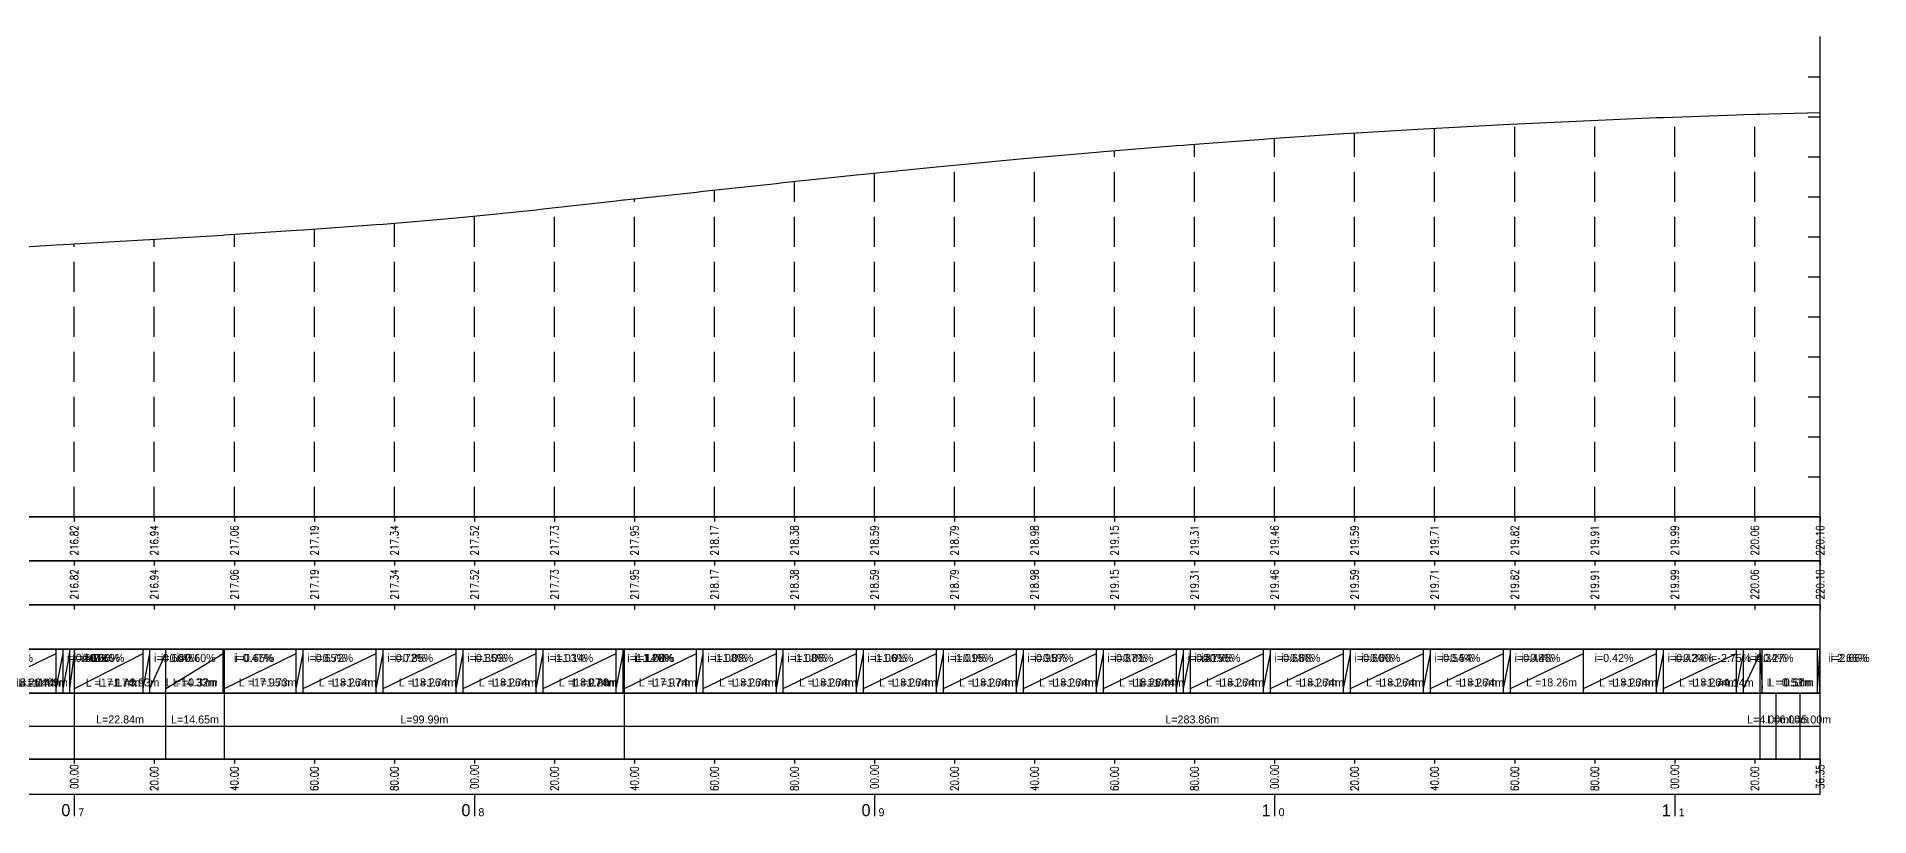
# Model space of a CAD drawing. Header units: metres. Extents: x 7399493 to 7407015, y 5696902 to 5712236.
# Drawn here: x 7406557 to 7407015, y 5700533.1 to 5700727.9 of the extents above; entities that cross this region are included whole.
import ezdxf

# ---------------------------------------------------------------- set-up
doc = ezdxf.new("R2010")
doc.units = ezdxf.units.M
doc.linetypes.add('DASHED', pattern=[0.75, 0.5, -0.25])
for name, color, linetype in [('pomoc', 140, 'Continuous'), ('PR_0', 7, 'Continuous'), ('PR_istniejacy_teren', 7, 'Continuous')]:
    doc.layers.add(name, color=color, linetype=linetype)
doc.styles.add('simplex 0.80', font='simplex.shx', dxfattribs={"width": 0.8})

# ---------------------------------------------------------------- blocks, each defined once
blk = doc.blocks.new('*U265')
at = {"layer": 'pomoc', "color": 1, "linetype": 'Continuous', "lineweight": -3, "char_height": 2, "attachment_point": 6, "rotation": 90, "style": 'simplex 0.80'}
for s, insert in [('214.83', (7403781.69, 5701203.02)), ('214.89', (7403801.69, 5701203.02)), ('214.96', (7403821.69, 5701203.02)), ('215.02', (7403841.69, 5701203.02)), ('215.08', (7403861.69, 5701203.02)), ('215.14', (7403881.69, 5701203.02)), ('215.21', (7403901.69, 5701203.02)), ('215.29', (7403921.69, 5701203.02)), ('215.39', (7403941.69, 5701203.02)), ('215.51', (7403961.69, 5701203.02)), ('215.63', (7403981.69, 5701203.02)), ('215.75', (7404001.69, 5701203.02)), ('215.87', (7404021.69, 5701203.02)), ('215.99', (7404041.69, 5701203.02)), ('216.11', (7404061.69, 5701203.02)), ('216.23', (7404081.69, 5701203.02)), ('216.35', (7404101.69, 5701203.02)), ('216.58', (7404141.69, 5701203.02)), ('216.70', (7404161.69, 5701203.02)), ('216.82', (7404181.69, 5701203.02)), ('216.94', (7404201.69, 5701203.02)), ('217.06', (7404221.69, 5701203.02)), ('217.19', (7404241.69, 5701203.02)), ('217.34', (7404261.69, 5701203.02)), ('217.52', (7404281.69, 5701203.02)), ('217.73', (7404301.69, 5701203.02)), ('217.95', (7404321.69, 5701203.02)), ('218.17', (7404341.69, 5701203.02)), ('218.38', (7404361.69, 5701203.02)), ('218.59', (7404381.69, 5701203.02)), ('218.79', (7404401.69, 5701203.02)), ('218.98', (7404421.69, 5701203.02)), ('219.15', (7404441.69, 5701203.02)), ('219.31', (7404461.69, 5701203.02)), ('219.46', (7404481.69, 5701203.02)), ('219.59', (7404501.69, 5701203.02)), ('219.71', (7404521.69, 5701203.02)), ('219.82', (7404541.69, 5701203.02)), ('219.91', (7404561.69, 5701203.02)), ('219.99', (7404581.69, 5701203.02)), ('220.06', (7404601.69, 5701203.02)), ('220.10', (7404618.04, 5701203.02))]:
    blk.add_mtext(s, dxfattribs=dict(at, insert=insert))
blk = doc.blocks.new('*U264')
at = {"layer": 'pomoc', "color": 1, "linetype": 'Continuous', "lineweight": -3, "char_height": 2, "attachment_point": 6, "rotation": 90, "style": 'simplex 0.80'}
for s, insert in [('214.83', (7403781.69, 5701192.02)), ('214.89', (7403801.69, 5701192.02)), ('214.96', (7403821.69, 5701192.02)), ('215.02', (7403841.69, 5701192.02)), ('215.08', (7403861.69, 5701192.02)), ('215.14', (7403881.69, 5701192.02)), ('215.21', (7403901.69, 5701192.02)), ('215.29', (7403921.69, 5701192.02)), ('215.39', (7403941.69, 5701192.02)), ('215.51', (7403961.69, 5701192.02)), ('215.63', (7403981.69, 5701192.02)), ('215.75', (7404001.69, 5701192.02)), ('215.87', (7404021.69, 5701192.02)), ('215.99', (7404041.69, 5701192.02)), ('216.11', (7404061.69, 5701192.02)), ('216.23', (7404081.69, 5701192.02)), ('216.35', (7404101.69, 5701192.02)), ('216.58', (7404141.69, 5701192.02)), ('216.70', (7404161.69, 5701192.02)), ('216.82', (7404181.69, 5701192.02)), ('216.94', (7404201.69, 5701192.02)), ('217.06', (7404221.69, 5701192.02)), ('217.19', (7404241.69, 5701192.02)), ('217.34', (7404261.69, 5701192.02)), ('217.52', (7404281.69, 5701192.02)), ('217.73', (7404301.69, 5701192.02)), ('217.95', (7404321.69, 5701192.02)), ('218.17', (7404341.69, 5701192.02)), ('218.38', (7404361.69, 5701192.02)), ('218.59', (7404381.69, 5701192.02)), ('218.79', (7404401.69, 5701192.02)), ('218.98', (7404421.69, 5701192.02)), ('219.15', (7404441.69, 5701192.02)), ('219.31', (7404461.69, 5701192.02)), ('219.46', (7404481.69, 5701192.02)), ('219.59', (7404501.69, 5701192.02)), ('219.71', (7404521.69, 5701192.02)), ('219.82', (7404541.69, 5701192.02)), ('219.91', (7404561.69, 5701192.02)), ('219.99', (7404581.69, 5701192.02)), ('220.06', (7404601.69, 5701192.02)), ('220.10', (7404618.04, 5701192.02))]:
    blk.add_mtext(s, dxfattribs=dict(at, insert=insert))
blk = doc.blocks.new('*U263')
at = {"layer": 'PR_0', "color": 1, "linetype": 'Continuous', "lineweight": -3, "char_height": 2}
for s, insert, attachment_point in [('i=0.31%', (7403784.44, 5701168.86), 7), ('i=0.31%', (7403801.1, 5701168.86), 7), ('i=0.31%', (7403802.84, 5701168.86), 7), ('i=0.31%', (7403821.1, 5701168.86), 7), ('i=0.31%', (7403822.84, 5701168.86), 7), ('i=0.31%', (7403841.1, 5701168.86), 7), ('i=0.31%', (7403859.36, 5701168.86), 7), ('i=0.31%', (7403861.1, 5701168.86), 7), ('i=0.31%', (7403862.84, 5701168.86), 7), ('i=0.31%', (7403881.1, 5701168.86), 7), ('i=0.31%', (7403882.84, 5701168.86), 7), ('i=0.31%', (7403899.58, 5701168.86), 7), ('i=0.39%', (7403901.1, 5701168.86), 7), ('i=0.39%', (7403902.84, 5701168.86), 7), ('i=0.51%', (7403921.1, 5701168.86), 7), ('i=0.51%', (7403939.36, 5701168.86), 7), ('i=0.60%', (7403941.1, 5701168.86), 7), ('i=0.60%', (7403959.36, 5701168.86), 7), ('i=0.60%', (7403961.1, 5701168.86), 7), ('i=0.60%', (7403979.36, 5701168.86), 7), ('i=0.60%', (7403981.1, 5701168.86), 7), ('i=0.60%', (7403999.36, 5701168.86), 7), ('i=0.60%', (7404001.1, 5701168.86), 7), ('i=0.60%', (7404019.36, 5701168.86), 7), ('i=0.60%', (7404021.1, 5701168.86), 7), ('i=0.60%', (7404039.36, 5701168.86), 7), ('i=0.60%', (7404041.1, 5701168.86), 7), ('i=0.60%', (7404059.36, 5701168.86), 7), ('i=0.60%', (7404061.1, 5701168.86), 7), ('i=0.60%', (7404079.36, 5701168.86), 7), ('i=0.60%', (7404081.1, 5701168.86), 7), ('i=0.60%', (7404099.36, 5701168.86), 7), ('i=0.60%', (7404101.1, 5701168.86), 7), ('i=-1.83%', (7404114.49, 5701168.86), 9), ('i=-1.83%', (7404114.92, 5701168.86), 9), ('i=0.60%', (7404119.36, 5701168.86), 7), ('i=3.55%', (7404134.22, 5701168.86), 7), ('i=0.60%', (7404134.76, 5701168.86), 7), ('i=0.60%', (7404139.88, 5701168.86), 7), ('i=0.60%', (7404141.62, 5701168.86), 7), ('i=0.60%', (7404159.88, 5701168.86), 7), ('i=0.60%', (7404161.62, 5701168.86), 7), ('i=0.60%', (7404179.88, 5701168.86), 7), ('i=0.60%', (7404181.62, 5701168.86), 7), ('i=0.60%', (7404183.36, 5701168.86), 7), ('i=0.60%', (7404184.45, 5701168.86), 7), ('i=0.60%', (7404201.62, 5701168.86), 7), ('i=0.60%', (7404203.36, 5701168.86), 7), ('i=0.60%', (7404207.29, 5701168.86), 7), ('i=0.47%', (7404221.62, 5701168.86), 7), ('i=0.65%', (7404221.94, 5701168.86), 7), ('i=0.65%', (7404239.89, 5701168.86), 7), ('i=0.72%', (7404241.63, 5701168.86), 7), ('i=0.72%', (7404259.89, 5701168.86), 7), ('i=0.85%', (7404261.63, 5701168.86), 7), ('i=0.85%', (7404279.9, 5701168.86), 7), ('i=1.03%', (7404281.64, 5701168.86), 7), ('i=1.03%', (7404299.9, 5701168.86), 7), ('i=1.14%', (7404301.64, 5701168.86), 7), ('i=1.14%', (7404319.91, 5701168.86), 7), ('i=1.26%', (7404321.65, 5701168.86), 7), ('i=1.08%', (7404321.93, 5701168.86), 7), ('i=1.08%', (7404339.9, 5701168.86), 7), ('i=1.08%', (7404341.65, 5701168.86), 7), ('i=1.08%', (7404359.91, 5701168.86), 7), ('i=1.06%', (7404361.65, 5701168.86), 7), ('i=1.06%', (7404379.91, 5701168.86), 7), ('i=1.01%', (7404381.65, 5701168.86), 7), ('i=1.01%', (7404399.91, 5701168.86), 7), ('i=0.95%', (7404401.65, 5701168.86), 7), ('i=0.95%', (7404419.91, 5701168.86), 7), ('i=0.87%', (7404421.65, 5701168.86), 7), ('i=0.87%', (7404439.91, 5701168.86), 7), ('i=0.81%', (7404441.65, 5701168.86), 7), ('i=0.81%', (7404459.91, 5701168.86), 7), ('i=0.75%', (7404461.65, 5701168.86), 7), ('i=0.75%', (7404463.39, 5701168.86), 7), ('i=0.68%', (7404481.65, 5701168.86), 7), ('i=0.68%', (7404483.39, 5701168.86), 7), ('i=0.60%', (7404501.65, 5701168.86), 7), ('i=0.60%', (7404503.39, 5701168.86), 7), ('i=0.54%', (7404521.65, 5701168.86), 7), ('i=0.54%', (7404523.39, 5701168.86), 7), ('i=0.48%', (7404541.65, 5701168.86), 7), ('i=0.48%', (7404543.39, 5701168.86), 7), ('i=0.42%', (7404561.65, 5701168.86), 7), ('i=0.42%', (7404579.91, 5701168.86), 7), ('i=0.34%', (7404581.65, 5701168.86), 7), ('i=-2.75%', (7404600.82, 5701168.86), 9), ('i=0.34%', (7404599.91, 5701168.86), 7), ('i=0.27%', (7404601.65, 5701168.86), 7), ('i=2.66%', (7404620.12, 5701168.86), 7), ('i=2.66%', (7404620.69, 5701168.86), 7), ('L =16.66m', (7403796.72, 5701162.73), 9), ('L =1.74m', (7403798.46, 5701162.73), 9), ('L =18.26m', (7403816.72, 5701162.73), 9), ('L =1.74m', (7403818.46, 5701162.73), 9), ('L =18.26m', (7403836.72, 5701162.73), 9), ('L =18.26m', (7403854.98, 5701162.73), 9), ('L =1.74m', (7403856.72, 5701162.73), 9), ('L =1.74m', (7403858.46, 5701162.73), 9), ('L =18.26m', (7403876.72, 5701162.73), 9), ('L =1.74m', (7403878.46, 5701162.73), 9), ('L =16.74m', (7403895.2, 5701162.73), 9), ('L =1.52m', (7403896.72, 5701162.73), 9), ('L =1.74m', (7403898.46, 5701162.73), 9), ('L =18.26m', (7403916.72, 5701162.73), 9), ('L =18.26m', (7403934.98, 5701162.73), 9), ('L =1.74m', (7403936.72, 5701162.73), 9), ('L =18.26m', (7403954.98, 5701162.73), 9), ('L =1.74m', (7403956.72, 5701162.73), 9), ('L =18.26m', (7403974.98, 5701162.73), 9), ('L =1.74m', (7403976.72, 5701162.73), 9), ('L =18.26m', (7403994.98, 5701162.73), 9), ('L =1.74m', (7403996.72, 5701162.73), 9), ('L =18.26m', (7404014.98, 5701162.73), 9), ('L =1.74m', (7404016.72, 5701162.73), 9), ('L =18.26m', (7404034.98, 5701162.73), 9), ('L =1.74m', (7404036.72, 5701162.73), 9), ('L =18.26m', (7404054.98, 5701162.73), 9), ('L =1.74m', (7404056.72, 5701162.73), 9), ('L =18.26m', (7404074.98, 5701162.73), 9), ('L =1.74m', (7404076.72, 5701162.73), 9), ('L =18.26m', (7404094.98, 5701162.73), 9), ('L =1.74m', (7404096.72, 5701162.73), 9), ('L =18.26m', (7404114.98, 5701162.73), 9), ('L =0.40m', (7404115.38, 5701162.73), 9), ('L =0.24m', (7404118.63, 5701162.73), 7), ('L =0.43m', (7404118.87, 5701162.73), 7), ('L =0.53m', (7404130.38, 5701162.73), 9), ('L =5.13m', (7404135.51, 5701162.73), 9), ('L =1.74m', (7404137.25, 5701162.73), 9), ('L =18.26m', (7404155.51, 5701162.73), 9), ('L =1.74m', (7404157.25, 5701162.73), 9), ('L =18.26m', (7404175.51, 5701162.73), 9), ('L =1.74m', (7404177.25, 5701162.73), 9), ('L =1.74m', (7404178.99, 5701162.73), 9), ('L =1.09m', (7404180.08, 5701162.73), 9), ('L =17.17m', (7404197.25, 5701162.73), 9), ('L =1.74m', (7404198.99, 5701162.73), 9), ('L =3.93m', (7404202.92, 5701162.73), 9), ('L =14.33m', (7404217.25, 5701162.73), 9), ('L =0.32m', (7404217.56, 5701162.73), 9), ('L =17.95m', (7404235.52, 5701162.73), 9), ('L =1.73m', (7404237.25, 5701162.73), 9), ('L =18.26m', (7404255.52, 5701162.73), 9), ('L =1.74m', (7404257.26, 5701162.73), 9), ('L =18.26m', (7404275.52, 5701162.73), 9), ('L =1.74m', (7404277.26, 5701162.73), 9), ('L =18.26m', (7404295.53, 5701162.73), 9), ('L =1.74m', (7404297.27, 5701162.73), 9), ('L =18.27m', (7404315.53, 5701162.73), 9), ('L =1.74m', (7404317.27, 5701162.73), 9), ('L =0.28m', (7404317.56, 5701162.73), 9), ('L =17.97m', (7404335.53, 5701162.73), 9), ('L =1.74m', (7404337.27, 5701162.73), 9), ('L =18.26m', (7404355.53, 5701162.73), 9), ('L =1.74m', (7404357.27, 5701162.73), 9), ('L =18.26m', (7404375.53, 5701162.73), 9), ('L =1.74m', (7404377.27, 5701162.73), 9), ('L =18.26m', (7404395.53, 5701162.73), 9), ('L =1.74m', (7404397.27, 5701162.73), 9), ('L =18.26m', (7404415.53, 5701162.73), 9), ('L =1.74m', (7404417.27, 5701162.73), 9), ('L =18.26m', (7404435.53, 5701162.73), 9), ('L =1.74m', (7404437.27, 5701162.73), 9), ('L =18.26m', (7404455.53, 5701162.73), 9), ('L =1.74m', (7404457.27, 5701162.73), 9), ('L =1.74m', (7404459.01, 5701162.73), 9), ('L =18.26m', (7404477.27, 5701162.73), 9), ('L =1.74m', (7404479.01, 5701162.73), 9), ('L =18.26m', (7404497.27, 5701162.73), 9), ('L =1.74m', (7404499.01, 5701162.73), 9), ('L =18.26m', (7404517.27, 5701162.73), 9), ('L =1.74m', (7404519.01, 5701162.73), 9), ('L =18.26m', (7404537.27, 5701162.73), 9), ('L =1.74m', (7404539.01, 5701162.73), 9), ('L =18.26m', (7404557.27, 5701162.73), 9), ('L =18.26m', (7404575.53, 5701162.73), 9), ('L =1.74m', (7404577.27, 5701162.73), 9), ('L =18.26m', (7404595.53, 5701162.73), 9), ('L =1.74m', (7404597.27, 5701162.73), 9), ('L =4.14m', (7404601.41, 5701162.73), 9), ('L =0.53m', (7404604.66, 5701162.73), 7), ('L =0.57m', (7404616.31, 5701162.73), 9), ('L =0.10m', (7404616.41, 5701162.73), 9)]:
    blk.add_mtext(s, dxfattribs=dict(at, insert=insert, attachment_point=attachment_point))
blk = doc.blocks.new('*U262')
at = {"layer": 'pomoc', "color": 1, "linetype": 'Continuous', "lineweight": -3, "char_height": 2, "attachment_point": 8}
for s, insert in [('L=115.13m', (7403839.26, 5701153.48)), ('L=220.18m', (7404006.92, 5701153.48)), ('L=5.00m', (7404119.51, 5701153.48)), ('L=6.00m', (7404125.01, 5701153.48)), ('L=4.00m', (7404130.01, 5701153.48)), ('L=49.70m', (7404156.85, 5701153.48)), ('L=22.84m', (7404193.12, 5701153.48)), ('L=14.65m', (7404211.86, 5701153.48)), ('L=99.99m', (7404269.19, 5701153.48)), ('L=283.86m', (7404461.11, 5701153.48)), ('L=4.00m', (7404605.04, 5701153.48)), ('L=6.00m', (7404610.04, 5701153.48)), ('L=5.00m', (7404615.54, 5701153.48))]:
    blk.add_mtext(s, dxfattribs=dict(at, insert=insert))
blk = doc.blocks.new('*U261')
at = {"layer": 'pomoc', "color": 1, "linetype": 'Continuous', "lineweight": -3, "char_height": 2, "attachment_point": 5, "rotation": 90, "style": 'simplex 0.80'}
for s, insert in [('00.00', (7403781.69, 5701140.21)), ('20.00', (7403801.69, 5701139.71)), ('40.00', (7403821.69, 5701139.71)), ('60.00', (7403841.69, 5701139.71)), ('80.00', (7403861.69, 5701139.71)), ('00.00', (7403881.69, 5701140.21)), ('20.00', (7403901.69, 5701139.71)), ('40.00', (7403921.69, 5701139.71)), ('60.00', (7403941.69, 5701139.71)), ('80.00', (7403961.69, 5701139.71)), ('00.00', (7403981.69, 5701140.21)), ('20.00', (7404001.69, 5701139.71)), ('40.00', (7404021.69, 5701139.71)), ('60.00', (7404041.69, 5701139.71)), ('80.00', (7404061.69, 5701139.71)), ('00.00', (7404081.69, 5701140.21)), ('20.00', (7404101.69, 5701139.71)), ('40.00', (7404121.69, 5701139.71)), ('60.00', (7404141.69, 5701139.71)), ('80.00', (7404161.69, 5701139.71)), ('00.00', (7404181.69, 5701140.21)), ('20.00', (7404201.69, 5701139.71)), ('40.00', (7404221.69, 5701139.71)), ('60.00', (7404241.69, 5701139.71)), ('80.00', (7404261.69, 5701139.71)), ('00.00', (7404281.69, 5701140.21)), ('20.00', (7404301.69, 5701139.71)), ('40.00', (7404321.69, 5701139.71)), ('60.00', (7404341.69, 5701139.71)), ('80.00', (7404361.69, 5701139.71)), ('00.00', (7404381.69, 5701140.21)), ('20.00', (7404401.69, 5701139.71)), ('40.00', (7404421.69, 5701139.71)), ('60.00', (7404441.69, 5701139.71)), ('80.00', (7404461.69, 5701139.71)), ('00.00', (7404481.69, 5701140.21)), ('20.00', (7404501.69, 5701139.71)), ('40.00', (7404521.69, 5701139.71)), ('60.00', (7404541.69, 5701139.71)), ('80.00', (7404561.69, 5701139.71)), ('00.00', (7404581.69, 5701140.21)), ('20.00', (7404601.69, 5701139.71)), ('36.35', (7404618.04, 5701140.21))]:
    blk.add_mtext(s, dxfattribs=dict(at, insert=insert))

msp = doc.modelspace()

# ---------------------------------------------------------------- linework, layer by layer
at = {"layer": 'pomoc', "color": 7, "linetype": 'Continuous', "lineweight": -3}
for p, q in [((7407002.71, 5700607.95), (7407002.71, 5700727.95)), ((7406999.71, 5700717.95), (7407002.71, 5700717.95)), ((7406999.71, 5700707.95), (7407002.71, 5700707.95)), ((7406999.71, 5700697.95), (7407002.71, 5700697.95)), ((7406999.71, 5700687.95), (7407002.71, 5700687.95)), ((7406999.71, 5700677.95), (7407002.71, 5700677.95)), ((7406999.71, 5700667.95), (7407002.71, 5700667.95)), ((7406999.71, 5700657.95), (7407002.71, 5700657.95)), ((7406999.71, 5700647.95), (7407002.71, 5700647.95)), ((7406999.71, 5700637.95), (7407002.71, 5700637.95)), ((7406999.71, 5700627.95), (7407002.71, 5700627.95)), ((7406999.71, 5700617.95), (7407002.71, 5700617.95)), ((7406166.36, 5700607.95), (7407002.71, 5700607.95)), ((7406999.71, 5700607.95), (7407002.71, 5700607.95)), ((7406566.36, 5700596.95), (7406566.36, 5700595.85)), ((7406586.36, 5700596.95), (7406586.36, 5700595.85)), ((7406606.36, 5700596.95), (7406606.36, 5700595.85)), ((7406626.36, 5700596.95), (7406626.36, 5700595.85)), ((7406646.36, 5700596.95), (7406646.36, 5700595.85)), ((7406666.36, 5700596.95), (7406666.36, 5700595.85)), ((7406686.36, 5700596.95), (7406686.36, 5700595.85)), ((7406706.36, 5700596.95), (7406706.36, 5700595.85)), ((7406726.36, 5700596.95), (7406726.36, 5700595.85)), ((7406746.36, 5700596.95), (7406746.36, 5700595.85)), ((7406766.36, 5700596.95), (7406766.36, 5700595.85)), ((7406786.36, 5700596.95), (7406786.36, 5700595.85)), ((7406806.36, 5700596.95), (7406806.36, 5700595.85)), ((7406826.36, 5700596.95), (7406826.36, 5700595.85)), ((7406846.36, 5700596.95), (7406846.36, 5700595.85)), ((7406866.36, 5700596.95), (7406866.36, 5700595.85)), ((7406886.36, 5700596.95), (7406886.36, 5700595.85)), ((7406906.36, 5700596.95), (7406906.36, 5700595.85)), ((7406926.36, 5700596.95), (7406926.36, 5700595.85)), ((7406946.36, 5700596.95), (7406946.36, 5700595.85)), ((7406966.36, 5700596.95), (7406966.36, 5700595.85)), ((7406986.36, 5700596.95), (7406986.36, 5700595.85)), ((7407002.71, 5700596.95), (7407002.71, 5700595.85)), ((7406566.36, 5700585.95), (7406566.36, 5700584.85)), ((7406586.36, 5700585.95), (7406586.36, 5700584.85)), ((7406606.36, 5700585.95), (7406606.36, 5700584.85)), ((7406626.36, 5700585.95), (7406626.36, 5700584.85)), ((7406646.36, 5700585.95), (7406646.36, 5700584.85)), ((7406666.36, 5700585.95), (7406666.36, 5700584.85)), ((7406686.36, 5700585.95), (7406686.36, 5700584.85)), ((7406706.36, 5700585.95), (7406706.36, 5700584.85)), ((7406726.36, 5700585.95), (7406726.36, 5700584.85)), ((7406746.36, 5700585.95), (7406746.36, 5700584.85)), ((7406766.36, 5700585.95), (7406766.36, 5700584.85)), ((7406786.36, 5700585.95), (7406786.36, 5700584.85)), ((7406806.36, 5700585.95), (7406806.36, 5700584.85)), ((7406826.36, 5700585.95), (7406826.36, 5700584.85)), ((7406846.36, 5700585.95), (7406846.36, 5700584.85)), ((7406866.36, 5700585.95), (7406866.36, 5700584.85)), ((7406886.36, 5700585.95), (7406886.36, 5700584.85)), ((7406906.36, 5700585.95), (7406906.36, 5700584.85)), ((7406926.36, 5700585.95), (7406926.36, 5700584.85)), ((7406946.36, 5700585.95), (7406946.36, 5700584.85)), ((7406966.36, 5700585.95), (7406966.36, 5700584.85)), ((7406986.36, 5700585.95), (7406986.36, 5700584.85)), ((7407002.71, 5700585.95), (7407002.71, 5700584.85)), ((7406566.36, 5700547.45), (7406566.36, 5700546.35)), ((7406586.36, 5700547.45), (7406586.36, 5700546.35)), ((7406606.36, 5700547.45), (7406606.36, 5700546.35)), ((7406626.36, 5700547.45), (7406626.36, 5700546.35)), ((7406646.36, 5700547.45), (7406646.36, 5700546.35)), ((7406666.36, 5700547.45), (7406666.36, 5700546.35)), ((7406686.36, 5700547.45), (7406686.36, 5700546.35)), ((7406706.36, 5700547.45), (7406706.36, 5700546.35)), ((7406726.36, 5700547.45), (7406726.36, 5700546.35)), ((7406746.36, 5700547.45), (7406746.36, 5700546.35)), ((7406766.36, 5700547.45), (7406766.36, 5700546.35)), ((7406786.36, 5700547.45), (7406786.36, 5700546.35)), ((7406806.36, 5700547.45), (7406806.36, 5700546.35)), ((7406826.36, 5700547.45), (7406826.36, 5700546.35)), ((7406846.36, 5700547.45), (7406846.36, 5700546.35)), ((7406866.36, 5700547.45), (7406866.36, 5700546.35)), ((7406886.36, 5700547.45), (7406886.36, 5700546.35)), ((7406906.36, 5700547.45), (7406906.36, 5700546.35)), ((7406926.36, 5700547.45), (7406926.36, 5700546.35)), ((7406946.36, 5700547.45), (7406946.36, 5700546.35)), ((7406966.36, 5700547.45), (7406966.36, 5700546.35)), ((7406986.36, 5700547.45), (7406986.36, 5700546.35)), ((7407002.71, 5700547.45), (7407002.71, 5700546.35)), ((7406566.36, 5700538.65), (7406566.36, 5700533.15)), ((7406666.36, 5700538.65), (7406666.36, 5700533.15)), ((7406766.36, 5700538.65), (7406766.36, 5700533.15)), ((7406866.36, 5700538.65), (7406866.36, 5700533.15)), ((7406966.36, 5700538.65), (7406966.36, 5700533.15))]:
    msp.add_line(p, q, dxfattribs=at)
at = {"layer": 'pomoc', "color": 7, "linetype": 'DASHED', "lineweight": -3, "ltscale": 15}
for p, q in [((7406946.36, 5700607.95), (7406946.36, 5700707.07)), ((7406966.36, 5700607.95), (7406966.36, 5700707.88)), ((7406986.36, 5700607.95), (7406986.36, 5700708.54)), ((7407002.71, 5700607.95), (7407002.71, 5700708.97)), ((7406866.36, 5700607.95), (7406866.36, 5700702.54)), ((7406886.36, 5700607.95), (7406886.36, 5700703.89)), ((7406906.36, 5700607.95), (7406906.36, 5700705.07)), ((7406926.36, 5700607.95), (7406926.36, 5700706.13)), ((7406826.36, 5700607.95), (7406826.36, 5700699.47)), ((7406846.36, 5700607.95), (7406846.36, 5700701.07)), ((7406766.36, 5700607.95), (7406766.36, 5700693.87)), ((7406786.36, 5700607.95), (7406786.36, 5700695.88)), ((7406806.36, 5700607.95), (7406806.36, 5700697.76)), ((7406726.36, 5700607.95), (7406726.36, 5700689.62)), ((7406746.36, 5700607.95), (7406746.36, 5700691.78)), ((7406686.36, 5700607.95), (7406686.36, 5700685.21)), ((7406706.36, 5700607.95), (7406706.36, 5700687.47)), ((7406626.36, 5700607.95), (7406626.36, 5700679.9)), ((7406646.36, 5700607.95), (7406646.36, 5700681.37)), ((7406666.36, 5700607.95), (7406666.36, 5700683.12)), ((7406566.36, 5700607.95), (7406566.36, 5700676.17)), ((7406586.36, 5700607.95), (7406586.36, 5700677.36)), ((7406606.36, 5700607.95), (7406606.36, 5700678.57))]:
    msp.add_line(p, q, dxfattribs=at)
at = {"layer": 'pomoc', "color": 1, "linetype": 'Continuous', "lineweight": -3}
for p, q in [((7406566.36, 5700607.95), (7406566.36, 5700606.85)), ((7406586.36, 5700607.95), (7406586.36, 5700606.85)), ((7406606.36, 5700607.95), (7406606.36, 5700606.85)), ((7406626.36, 5700607.95), (7406626.36, 5700606.85)), ((7406646.36, 5700607.95), (7406646.36, 5700606.85)), ((7406666.36, 5700607.95), (7406666.36, 5700606.85)), ((7406686.36, 5700607.95), (7406686.36, 5700606.85)), ((7406706.36, 5700607.95), (7406706.36, 5700606.85)), ((7406726.36, 5700607.95), (7406726.36, 5700606.85)), ((7406746.36, 5700607.95), (7406746.36, 5700606.85)), ((7406766.36, 5700607.95), (7406766.36, 5700606.85)), ((7406786.36, 5700607.95), (7406786.36, 5700606.85)), ((7406806.36, 5700607.95), (7406806.36, 5700606.85)), ((7406826.36, 5700607.95), (7406826.36, 5700606.85)), ((7406846.36, 5700607.95), (7406846.36, 5700606.85)), ((7406866.36, 5700607.95), (7406866.36, 5700606.85)), ((7406886.36, 5700607.95), (7406886.36, 5700606.85)), ((7406906.36, 5700607.95), (7406906.36, 5700606.85)), ((7406926.36, 5700607.95), (7406926.36, 5700606.85)), ((7406946.36, 5700607.95), (7406946.36, 5700606.85)), ((7406966.36, 5700607.95), (7406966.36, 5700606.85)), ((7406986.36, 5700607.95), (7406986.36, 5700606.85)), ((7407002.71, 5700607.95), (7407002.71, 5700606.85)), ((7406566.36, 5700585.95), (7406566.36, 5700584.85)), ((7406586.36, 5700585.95), (7406586.36, 5700584.85)), ((7406606.36, 5700585.95), (7406606.36, 5700584.85)), ((7406626.36, 5700585.95), (7406626.36, 5700584.85)), ((7406646.36, 5700585.95), (7406646.36, 5700584.85)), ((7406666.36, 5700585.95), (7406666.36, 5700584.85)), ((7406686.36, 5700585.95), (7406686.36, 5700584.85)), ((7406706.36, 5700585.95), (7406706.36, 5700584.85)), ((7406726.36, 5700585.95), (7406726.36, 5700584.85)), ((7406746.36, 5700585.95), (7406746.36, 5700584.85)), ((7406766.36, 5700585.95), (7406766.36, 5700584.85)), ((7406786.36, 5700585.95), (7406786.36, 5700584.85)), ((7406806.36, 5700585.95), (7406806.36, 5700584.85)), ((7406826.36, 5700585.95), (7406826.36, 5700584.85)), ((7406846.36, 5700585.95), (7406846.36, 5700584.85)), ((7406866.36, 5700585.95), (7406866.36, 5700584.85)), ((7406886.36, 5700585.95), (7406886.36, 5700584.85)), ((7406906.36, 5700585.95), (7406906.36, 5700584.85)), ((7406926.36, 5700585.95), (7406926.36, 5700584.85)), ((7406946.36, 5700585.95), (7406946.36, 5700584.85)), ((7406966.36, 5700585.95), (7406966.36, 5700584.85)), ((7406986.36, 5700585.95), (7406986.36, 5700584.85)), ((7407002.71, 5700585.95), (7407002.71, 5700584.85)), ((7406561.81, 5700563.95), (7406561.81, 5700574.95)), ((7406563.54, 5700563.95), (7406563.54, 5700574.95)), ((7406565.28, 5700563.95), (7406565.28, 5700574.95)), ((7406566.38, 5700563.95), (7406566.38, 5700574.95)), ((7406583.54, 5700563.95), (7406583.54, 5700574.95)), ((7406585.28, 5700563.95), (7406585.28, 5700574.95)), ((7406589.21, 5700563.95), (7406589.21, 5700574.95)), ((7406603.54, 5700563.95), (7406603.54, 5700574.95)), ((7406603.86, 5700563.95), (7406603.86, 5700574.95)), ((7406621.82, 5700563.95), (7406621.82, 5700574.95)), ((7406623.55, 5700563.95), (7406623.55, 5700574.95)), ((7406641.81, 5700563.95), (7406641.81, 5700574.95)), ((7406643.55, 5700563.95), (7406643.55, 5700574.95)), ((7406661.82, 5700563.95), (7406661.82, 5700574.95)), ((7406663.56, 5700563.95), (7406663.56, 5700574.95)), ((7406681.82, 5700563.95), (7406681.82, 5700574.95)), ((7406683.57, 5700563.95), (7406683.57, 5700574.95)), ((7406701.83, 5700563.95), (7406701.83, 5700574.95)), ((7406703.57, 5700563.95), (7406703.57, 5700574.95)), ((7406703.85, 5700563.95), (7406703.85, 5700574.95)), ((7406721.83, 5700563.95), (7406721.83, 5700574.95)), ((7406723.57, 5700563.95), (7406723.57, 5700574.95)), ((7406741.83, 5700563.95), (7406741.83, 5700574.95)), ((7406743.57, 5700563.95), (7406743.57, 5700574.95)), ((7406761.83, 5700563.95), (7406761.83, 5700574.95)), ((7406763.57, 5700563.95), (7406763.57, 5700574.95)), ((7406781.83, 5700563.95), (7406781.83, 5700574.95)), ((7406783.57, 5700563.95), (7406783.57, 5700574.95)), ((7406801.83, 5700563.95), (7406801.83, 5700574.95)), ((7406803.57, 5700563.95), (7406803.57, 5700574.95)), ((7406821.83, 5700563.95), (7406821.83, 5700574.95)), ((7406823.57, 5700563.95), (7406823.57, 5700574.95)), ((7406841.83, 5700563.95), (7406841.83, 5700574.95)), ((7406843.57, 5700563.95), (7406843.57, 5700574.95)), ((7406845.31, 5700563.95), (7406845.31, 5700574.95)), ((7406863.57, 5700563.95), (7406863.57, 5700574.95)), ((7406865.31, 5700563.95), (7406865.31, 5700574.95)), ((7406883.57, 5700563.95), (7406883.57, 5700574.95)), ((7406885.31, 5700563.95), (7406885.31, 5700574.95)), ((7406903.57, 5700563.95), (7406903.57, 5700574.95)), ((7406905.31, 5700563.95), (7406905.31, 5700574.95)), ((7406923.57, 5700563.95), (7406923.57, 5700574.95)), ((7406925.31, 5700563.95), (7406925.31, 5700574.95)), ((7406943.57, 5700563.95), (7406943.57, 5700574.95)), ((7406961.83, 5700563.95), (7406961.83, 5700574.95)), ((7406963.57, 5700563.95), (7406963.57, 5700574.95)), ((7406981.83, 5700563.95), (7406981.83, 5700574.95)), ((7406983.57, 5700563.95), (7406983.57, 5700574.95)), ((7406987.71, 5700563.95), (7406987.71, 5700574.95)), ((7406988.24, 5700563.95), (7406988.24, 5700574.95)), ((7407002.04, 5700563.95), (7407002.04, 5700574.95)), ((7407002.61, 5700563.95), (7407002.61, 5700574.95)), ((7406543.54, 5700565.05), (7406561.81, 5700573.85)), ((7406561.81, 5700565.05), (7406563.54, 5700573.85)), ((7406563.54, 5700565.05), (7406565.28, 5700573.85)), ((7406565.28, 5700565.05), (7406566.38, 5700573.85)), ((7406566.38, 5700565.05), (7406583.54, 5700573.85)), ((7406583.54, 5700565.05), (7406585.28, 5700573.85)), ((7406585.28, 5700565.05), (7406589.21, 5700573.85)), ((7406589.21, 5700565.05), (7406603.54, 5700573.85)), ((7406603.54, 5700565.05), (7406603.86, 5700573.85)), ((7406603.86, 5700565.05), (7406621.82, 5700573.85)), ((7406621.82, 5700565.05), (7406623.55, 5700573.85)), ((7406623.55, 5700565.05), (7406641.81, 5700573.85)), ((7406641.81, 5700565.05), (7406643.55, 5700573.85)), ((7406643.55, 5700565.05), (7406661.82, 5700573.85)), ((7406661.82, 5700565.05), (7406663.56, 5700573.85)), ((7406663.56, 5700565.05), (7406681.82, 5700573.85)), ((7406681.82, 5700565.05), (7406683.57, 5700573.85)), ((7406683.57, 5700565.05), (7406701.83, 5700573.85)), ((7406701.83, 5700565.05), (7406703.57, 5700573.85)), ((7406703.57, 5700565.05), (7406703.85, 5700573.85)), ((7406703.85, 5700565.05), (7406721.83, 5700573.85)), ((7406721.83, 5700565.05), (7406723.57, 5700573.85)), ((7406723.57, 5700565.05), (7406741.83, 5700573.85)), ((7406741.83, 5700565.05), (7406743.57, 5700573.85)), ((7406743.57, 5700565.05), (7406761.83, 5700573.85)), ((7406761.83, 5700565.05), (7406763.57, 5700573.85)), ((7406763.57, 5700565.05), (7406781.83, 5700573.85)), ((7406781.83, 5700565.05), (7406783.57, 5700573.85)), ((7406783.57, 5700565.05), (7406801.83, 5700573.85)), ((7406801.83, 5700565.05), (7406803.57, 5700573.85)), ((7406803.57, 5700565.05), (7406821.83, 5700573.85)), ((7406821.83, 5700565.05), (7406823.57, 5700573.85)), ((7406823.57, 5700565.05), (7406841.83, 5700573.85)), ((7406841.83, 5700565.05), (7406843.57, 5700573.85)), ((7406843.57, 5700565.05), (7406845.31, 5700573.85)), ((7406845.31, 5700565.05), (7406863.57, 5700573.85)), ((7406863.57, 5700565.05), (7406865.31, 5700573.85)), ((7406865.31, 5700565.05), (7406883.57, 5700573.85)), ((7406883.57, 5700565.05), (7406885.31, 5700573.85)), ((7406885.31, 5700565.05), (7406903.57, 5700573.85)), ((7406903.57, 5700565.05), (7406905.31, 5700573.85)), ((7406905.31, 5700565.05), (7406923.57, 5700573.85)), ((7406923.57, 5700565.05), (7406925.31, 5700573.85)), ((7406925.31, 5700565.05), (7406943.57, 5700573.85)), ((7406943.57, 5700565.05), (7406961.83, 5700573.85)), ((7406961.83, 5700565.05), (7406963.57, 5700573.85)), ((7406963.57, 5700565.05), (7406981.83, 5700573.85)), ((7406981.83, 5700565.05), (7406983.57, 5700573.85)), ((7406983.57, 5700565.05), (7406987.71, 5700573.85)), ((7406987.71, 5700573.85), (7406988.24, 5700565.05)), ((7407002.04, 5700565.05), (7407002.61, 5700573.85)), ((7407002.61, 5700565.05), (7407002.71, 5700573.85)), ((7406566.38, 5700547.45), (7406566.38, 5700563.95)), ((7406589.21, 5700547.45), (7406589.21, 5700563.95)), ((7406603.86, 5700547.45), (7406603.86, 5700563.95)), ((7406703.85, 5700547.45), (7406703.85, 5700563.95)), ((7406987.71, 5700547.45), (7406987.71, 5700563.95)), ((7406991.71, 5700547.45), (7406991.71, 5700563.95)), ((7406997.71, 5700547.45), (7406997.71, 5700563.95)), ((7406516.68, 5700555.7), (7406566.38, 5700555.7)), ((7406566.38, 5700555.7), (7406589.21, 5700555.7)), ((7406589.21, 5700555.7), (7406603.86, 5700555.7)), ((7406603.86, 5700555.7), (7406703.85, 5700555.7)), ((7406703.85, 5700555.7), (7406987.71, 5700555.7)), ((7406987.71, 5700555.7), (7406991.71, 5700555.7)), ((7406991.71, 5700555.7), (7406997.71, 5700555.7)), ((7406997.71, 5700555.7), (7407002.71, 5700555.7))]:
    msp.add_line(p, q, dxfattribs=at)
at = {"layer": 'pomoc', "color": 7, "linetype": 'Continuous', "lineweight": -3}
for points in [[(7406166.36, 5700596.95), (7407002.71, 5700596.95), (7407002.71, 5700607.95), (7406166.36, 5700607.95)], [(7406166.36, 5700585.95), (7407002.71, 5700585.95), (7407002.71, 5700596.95), (7406166.36, 5700596.95)], [(7406166.36, 5700574.95), (7407002.71, 5700574.95), (7407002.71, 5700585.95), (7406166.36, 5700585.95)], [(7406166.36, 5700574.95), (7407002.71, 5700574.95), (7407002.71, 5700585.95), (7406166.36, 5700585.95)], [(7406166.36, 5700563.95), (7407002.71, 5700563.95), (7407002.71, 5700574.95), (7406166.36, 5700574.95)], [(7406166.36, 5700547.45), (7407002.71, 5700547.45), (7407002.71, 5700563.95), (7406166.36, 5700563.95)], [(7406166.36, 5700538.65), (7407002.71, 5700538.65), (7407002.71, 5700547.45), (7406166.36, 5700547.45)]]:
    msp.add_3dface(points, dxfattribs=at)
at = {"layer": 'PR_istniejacy_teren', "color": 7, "linetype": 'Continuous', "lineweight": -3, "ltscale": 4}
for p, q in [((7406943.57, 5700706.95), (7406961.83, 5700707.71)), ((7406943.57, 5700706.95), (7406961.83, 5700707.71)), ((7406961.83, 5700707.71), (7406963.57, 5700707.78)), ((7406961.83, 5700707.71), (7406963.57, 5700707.78)), ((7406963.57, 5700707.78), (7406981.83, 5700708.41)), ((7406963.57, 5700707.78), (7406981.83, 5700708.41)), ((7406981.83, 5700708.41), (7406983.57, 5700708.47)), ((7406981.83, 5700708.41), (7406983.57, 5700708.47)), ((7406983.57, 5700708.47), (7407002.71, 5700708.98)), ((7406983.57, 5700708.47), (7406987.71, 5700708.58)), ((7406863.57, 5700702.35), (7406865.31, 5700702.47)), ((7406863.57, 5700702.35), (7406865.31, 5700702.47)), ((7406865.31, 5700702.47), (7406883.57, 5700703.72)), ((7406865.31, 5700702.47), (7406883.57, 5700703.72)), ((7406883.57, 5700703.72), (7406885.31, 5700703.83)), ((7406883.57, 5700703.72), (7406885.31, 5700703.83)), ((7406885.31, 5700703.83), (7406903.57, 5700704.92)), ((7406885.31, 5700703.83), (7406903.57, 5700704.92)), ((7406903.57, 5700704.92), (7406905.31, 5700705.02)), ((7406903.57, 5700704.92), (7406905.31, 5700705.02)), ((7406905.31, 5700705.02), (7406923.57, 5700706)), ((7406905.31, 5700705.02), (7406923.57, 5700706)), ((7406923.57, 5700706), (7406925.31, 5700706.08)), ((7406923.57, 5700706), (7406925.31, 5700706.08)), ((7406925.31, 5700706.08), (7406943.57, 5700706.95)), ((7406925.31, 5700706.08), (7406943.57, 5700706.95)), ((7406803.57, 5700697.52), (7406821.83, 5700699.1)), ((7406803.57, 5700697.52), (7406821.83, 5700699.1)), ((7406821.83, 5700699.1), (7406823.57, 5700699.25)), ((7406821.83, 5700699.1), (7406823.57, 5700699.25)), ((7406823.57, 5700699.25), (7406841.83, 5700700.72)), ((7406823.57, 5700699.25), (7406841.83, 5700700.72)), ((7406841.83, 5700700.72), (7406843.57, 5700700.86)), ((7406841.83, 5700700.72), (7406843.57, 5700700.86)), ((7406843.57, 5700700.86), (7406845.31, 5700700.99)), ((7406843.57, 5700700.86), (7406845.31, 5700700.99)), ((7406845.31, 5700700.99), (7406863.57, 5700702.35)), ((7406845.31, 5700700.99), (7406863.57, 5700702.35)), ((7406743.57, 5700691.48), (7406761.83, 5700693.41)), ((7406743.57, 5700691.48), (7406761.83, 5700693.41)), ((7406761.83, 5700693.41), (7406763.57, 5700693.59)), ((7406761.83, 5700693.41), (7406763.57, 5700693.59)), ((7406763.57, 5700693.59), (7406781.83, 5700695.44)), ((7406763.57, 5700693.59), (7406781.83, 5700695.44)), ((7406781.83, 5700695.44), (7406783.57, 5700695.62)), ((7406781.83, 5700695.44), (7406783.57, 5700695.62)), ((7406783.57, 5700695.62), (7406801.83, 5700697.35)), ((7406783.57, 5700695.62), (7406801.83, 5700697.35)), ((7406801.83, 5700697.35), (7406803.57, 5700697.52)), ((7406801.83, 5700697.35), (7406803.57, 5700697.52)), ((7406703.85, 5700687.2), (7406721.83, 5700689.13)), ((7406703.85, 5700687.2), (7406721.83, 5700689.13)), ((7406721.83, 5700689.13), (7406723.57, 5700689.32)), ((7406721.83, 5700689.13), (7406723.57, 5700689.32)), ((7406723.57, 5700689.32), (7406741.83, 5700691.29)), ((7406723.57, 5700689.32), (7406741.83, 5700691.29)), ((7406741.83, 5700691.29), (7406743.57, 5700691.48)), ((7406741.83, 5700691.29), (7406743.57, 5700691.48)), ((7406663.56, 5700682.83), (7406681.82, 5700684.71)), ((7406663.56, 5700682.83), (7406681.82, 5700684.71)), ((7406681.82, 5700684.71), (7406683.57, 5700684.89)), ((7406681.82, 5700684.71), (7406683.57, 5700684.89)), ((7406683.57, 5700684.89), (7406701.83, 5700686.96)), ((7406683.57, 5700684.89), (7406701.83, 5700686.96)), ((7406701.83, 5700686.96), (7406703.57, 5700687.16)), ((7406701.83, 5700686.96), (7406703.57, 5700687.16)), ((7406703.57, 5700687.16), (7406703.85, 5700687.2)), ((7406703.57, 5700687.16), (7406703.85, 5700687.2)), ((7406603.86, 5700678.4), (7406621.82, 5700679.58)), ((7406603.86, 5700678.4), (7406621.82, 5700679.58)), ((7406621.82, 5700679.58), (7406623.55, 5700679.69)), ((7406621.82, 5700679.58), (7406623.55, 5700679.69)), ((7406623.55, 5700679.69), (7406641.81, 5700681)), ((7406623.55, 5700679.69), (7406641.81, 5700681)), ((7406641.81, 5700681), (7406643.55, 5700681.13)), ((7406641.81, 5700681), (7406643.55, 5700681.13)), ((7406643.55, 5700681.13), (7406661.82, 5700682.68)), ((7406643.55, 5700681.13), (7406661.82, 5700682.68)), ((7406661.82, 5700682.68), (7406663.56, 5700682.83)), ((7406661.82, 5700682.68), (7406663.56, 5700682.83)), ((7406543.54, 5700674.81), (7406561.81, 5700675.9)), ((7406543.54, 5700674.81), (7406561.81, 5700675.9)), ((7406561.81, 5700675.9), (7406563.54, 5700676)), ((7406561.81, 5700675.9), (7406563.54, 5700676)), ((7406563.54, 5700676), (7406565.28, 5700676.11)), ((7406563.54, 5700676), (7406565.28, 5700676.11)), ((7406565.28, 5700676.11), (7406566.38, 5700676.17)), ((7406565.28, 5700676.11), (7406566.38, 5700676.17)), ((7406566.38, 5700676.17), (7406583.54, 5700677.2)), ((7406566.38, 5700676.17), (7406583.54, 5700677.2)), ((7406583.54, 5700677.2), (7406585.28, 5700677.3)), ((7406583.54, 5700677.2), (7406585.28, 5700677.3)), ((7406585.28, 5700677.3), (7406589.21, 5700677.53)), ((7406585.28, 5700677.3), (7406589.21, 5700677.53)), ((7406589.21, 5700677.53), (7406603.54, 5700678.39)), ((7406589.21, 5700677.53), (7406603.54, 5700678.39)), ((7406603.54, 5700678.39), (7406603.86, 5700678.4)), ((7406603.54, 5700678.39), (7406603.86, 5700678.4))]:
    msp.add_line(p, q, dxfattribs=at)

# ---------------------------------------------------------------- block references
at = {"layer": 'pomoc', "color": 30, "linetype": 'Continuous', "lineweight": -3}
for name in ['*U265', '*U264', '*U263', '*U262', '*U261']:
    msp.add_blockref(name, (2384.67, -597.16), dxfattribs=at)

# ---------------------------------------------------------------- texts
at = {"layer": 'pomoc', "color": 1, "linetype": 'Continuous', "lineweight": -3}
for s, insert, char_height, attachment_point in [('0', (7406565.36, 5700533.15), 3, 9), ('7', (7406567.36, 5700533.15), 2, 7), ('0', (7406665.36, 5700533.15), 3, 9), ('8', (7406667.36, 5700533.15), 2, 7), ('0', (7406765.36, 5700533.15), 3, 9), ('9', (7406767.36, 5700533.15), 2, 7), ('1', (7406865.36, 5700533.15), 3, 9), ('0', (7406867.36, 5700533.15), 2, 7), ('1', (7406965.36, 5700533.15), 3, 9), ('1', (7406967.36, 5700533.15), 2, 7)]:
    msp.add_mtext(s, dxfattribs=dict(at, insert=insert, char_height=char_height, attachment_point=attachment_point))

doc.saveas('drawing.dxf')
